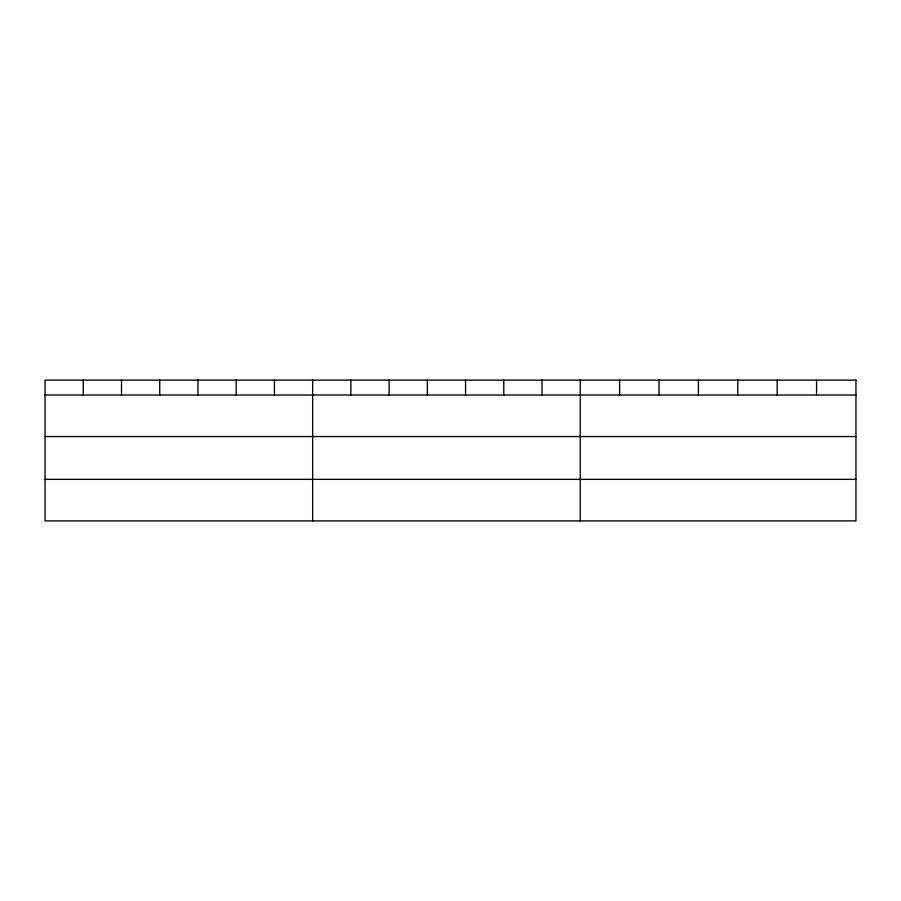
<?xml version="1.0" encoding="UTF-8"?>
<svg xmlns="http://www.w3.org/2000/svg" width="901" height="901" viewBox="0 0 901 901"><rect width="100%" height="100%" fill="white"/><g stroke="black" fill="none" stroke-linecap="round" stroke-linejoin="round"><path stroke-width="1.35" d="M45.05 395.021L855.95 395.021M45.05 436.557L855.95 436.557M45.05 479.355L855.95 479.355M816.565 380.109L816.565 395.021M777.18 380.109L777.18 395.021M737.795 380.109L737.795 395.021M698.399 380.109L698.399 395.021M659.014 380.109L659.014 395.021M619.629 380.109L619.629 395.021M580.244 380.109L580.244 520.891M542.019 380.109L542.019 395.021M503.783 380.109L503.783 395.021M465.558 380.109L465.558 395.021M427.333 380.109L427.333 395.021M389.108 380.109L389.108 395.021M350.872 380.109L350.872 395.021M312.647 380.109L312.647 520.891M274.422 380.109L274.422 395.021M236.186 380.109L236.186 395.021M197.961 380.109L197.961 395.021M159.736 380.109L159.736 395.021M121.511 380.109L121.511 395.021M83.275 380.109L83.275 395.021M855.95 380.109L45.05 380.109L45.05 520.891L855.95 520.891L855.95 380.109"/></g></svg>
